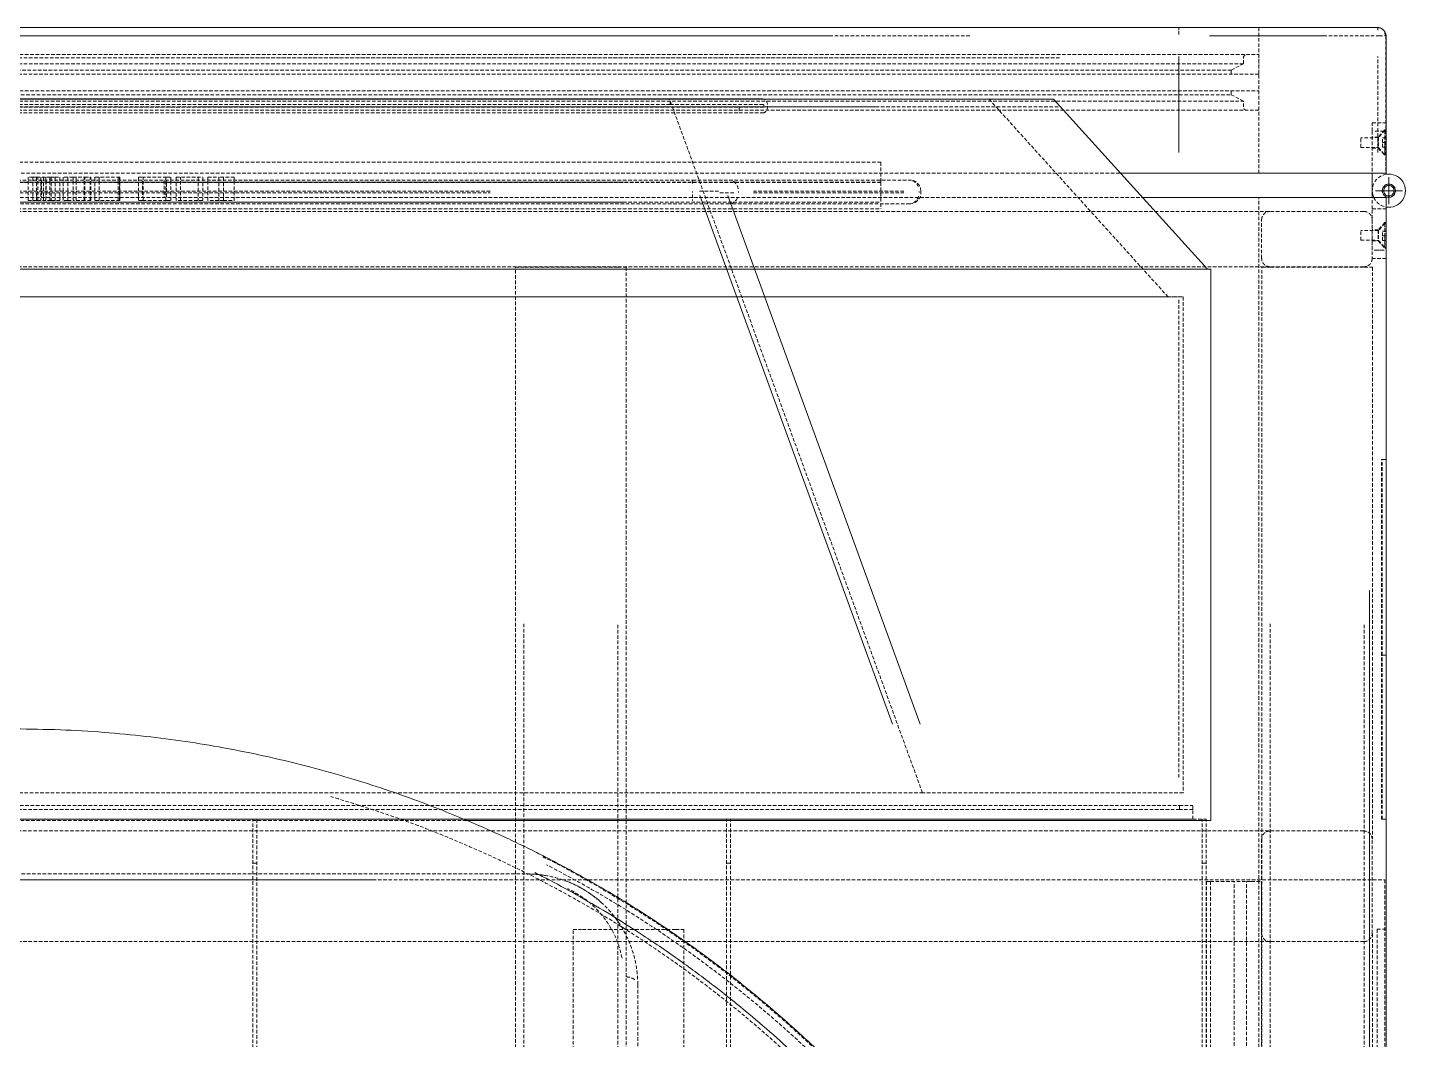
# Model space of a CAD drawing. Header units: millimetres. Extents: x 1242 to 5715, y 197 to 5386.
# Drawn here: x 3369.9 to 3868.5, y 927.4 to 1293.3 of the extents above; entities that cross this region are included whole.
import ezdxf

# ---------------------------------------------------------------- set-up
doc = ezdxf.new("R2010")
doc.units = ezdxf.units.MM
doc.linetypes.add('HIDDEN', pattern=[1.905, 1.27, -0.635])

# ---------------------------------------------------------------- blocks, each defined once
blk = doc.blocks.new('SW_CENTERMARKSYMBOL_20')
at = {"color": 0, "linetype": 'Continuous', "lineweight": 0}
for p, q in [((-2.5, 0), (-4.89, 0)), ((0, 0), (-2.5, 0)), ((0, 2.5), (0, 4.89)), ((0, 0), (0, 2.5)), ((0, 0), (0, -2.5)), ((0, 0), (2.5, 0)), ((2.5, 0), (4.89, 0)), ((0, -2.5), (0, -4.89))]:
    blk.add_line(p, q, dxfattribs=at)

msp = doc.modelspace()

# ---------------------------------------------------------------- linework, layer by layer
at = {"color": 7, "linetype": 'Continuous', "lineweight": 15}
for p, q in [((2946.47, 1293.27), (3786.47, 1293.27)), ((3861, 1290.27), (3861.37, 1290.27)), ((3861.48, 1290.27), (3861.48, 1240.6)), ((3602.43, 1267.45), (3130.53, 1267.45)), ((3132.46, 1267.34), (3600.51, 1267.34)), ((3600.51, 1267.34), (3610.55, 1267.34)), ((3602.43, 1267.34), (3602.43, 1267.45)), ((3636.03, 1267.45), (3602.43, 1267.45)), ((3610.55, 1267.34), (3741.2, 1267.34)), ((3741.2, 1267.34), (3796.9, 1205.88)), ((3861.48, 1258.86), (3861.51, 1258.86)), ((3861.51, 1258.86), (3861.51, 1255.86)), ((3861.51, 1240.21), (3861.51, 1255.86)), ((3765.44, 1240.6), (3786.47, 1240.6)), ((3861.46, 1240.6), (3786.47, 1240.6)), ((3856.51, 1240.6), (3856.51, 1234.29)), ((3861.48, 1240.6), (3861.46, 1240.6)), ((3773.42, 1231.8), (3855.48, 1231.8)), ((3855.48, 1231.8), (3861.48, 1231.8)), ((3856.51, 1231.8), (3856.51, 1234.29)), ((3861.48, 1231.8), (3861.48, 284.43)), ((3861.48, 1227.72), (3861.51, 1227.72)), ((3861.51, 1227.72), (3861.51, 1228.37)), ((3861.51, 1212.73), (3861.51, 1227.72)), ((3861.51, 1212.73), (3861.51, 1209.73)), ((3861.51, 1209.73), (3861.48, 1209.73)), ((3798.04, 1205.88), (3796.9, 1205.88)), ((3798.04, 1006.59), (3798.04, 1205.88)), ((3528.88, 1006.59), (3695.63, 1006.59)), ((3705.67, 1006.59), (3695.63, 1006.59)), ((3705.67, 1006.59), (3798.04, 1006.59))]:
    msp.add_line(p, q, dxfattribs=at)
at = {"color": 8, "linetype": 'Continuous', "lineweight": 15}
for p, q in [((3786.47, 1293.23), (3786.47, 1292.39)), ((3660.47, 1290.27), (3072.47, 1290.27)), ((3861.15, 1290.27), (3861.43, 1290.27)), ((3786.47, 1248.05), (3786.47, 1282.82)), ((3861.5, 1255.86), (3861.49, 1255.86)), ((3862.51, 1236.63), (3862.51, 1236.23)), ((3682.92, 1041.43), (3613.22, 1232.5)), ((3623.26, 1232.5), (3692.96, 1041.43)), ((3862.51, 1232.35), (3862.51, 1231.96)), ((3861.49, 1212.73), (3861.5, 1212.73)), ((3855.48, 426.54), (3855.48, 1089.69))]:
    msp.add_line(p, q, dxfattribs=at)
at = {"color": 7, "linetype": 'HIDDEN', "lineweight": 0}
for p, q in [((3786.48, 1290.72), (3786.48, 1292.39)), ((3815.48, 1293.27), (3815.48, 1240.6)), ((3858.47, 1293.27), (3858.39, 1293.27)), ((3858.48, 1293.23), (3858.48, 1292.39)), ((3710.88, 1290.27), (3022.08, 1290.27)), ((3072.48, 1290.27), (3660.48, 1290.27)), ((3858.88, 1290.27), (3860.15, 1290.27)), ((3861.37, 1290.27), (3861.47, 1290.27)), ((3861.47, 1290.27), (3861.47, 1240.6)), ((2917.5, 1283.51), (3815.46, 1283.51)), ((3056.1, 1282.31), (3676.86, 1282.31)), ((3743.37, 1282.31), (3432.99, 1282.31)), ((3786.48, 1282.82), (3786.48, 1248.05)), ((3809.88, 1280.22), (3809.88, 1282.31)), ((3815.46, 1283.51), (3815.46, 1276.44)), ((3858.48, 1248.05), (3858.48, 1282.82)), ((3815.46, 1276.44), (2917.5, 1276.44)), ((3809.88, 1280.22), (2923.08, 1280.22)), ((3805.49, 1277.89), (2927.47, 1277.89)), ((3805.49, 1277.89), (3809.88, 1280.22)), ((3805.49, 1276.44), (3805.49, 1277.89)), ((2917.5, 1270.44), (3815.46, 1270.44)), ((2923.08, 1266.65), (3809.88, 1266.65)), ((2927.47, 1268.99), (3805.49, 1268.99)), ((3693.73, 1016.59), (3602.25, 1267.34)), ((3602.43, 1265.45), (3602.43, 1267.34)), ((3782.63, 1195.88), (3717.87, 1267.34)), ((3805.49, 1270.44), (3805.49, 1268.99)), ((3809.88, 1266.65), (3805.49, 1268.99)), ((3809.88, 1264.56), (3809.88, 1266.65)), ((3815.46, 1270.44), (3815.46, 1263.36)), ((3815.46, 1263.36), (2917.5, 1263.36)), ((3676.86, 1264.56), (3056.1, 1264.56)), ((3105.57, 1264.45), (3627.39, 1264.45)), ((3105.57, 1262.45), (3627.39, 1262.45)), ((3602.43, 1265.45), (3130.53, 1265.45)), ((3432.99, 1264.56), (3743.37, 1264.56)), ((3636.03, 1265.45), (3602.43, 1265.45)), ((3627.39, 1264.45), (3627.39, 1262.45)), ((3627.39, 1264.45), (3636.03, 1264.45)), ((3627.39, 1262.45), (3636.03, 1262.45)), ((3856.51, 1258.86), (3861.48, 1258.86)), ((3856.51, 1255.86), (3856.51, 1258.86)), ((3858.74, 1253.48), (3852.36, 1253.42)), ((3852.36, 1249.96), (3852.36, 1253.42)), ((3856.51, 1255.86), (3856.51, 1240.6)), ((3858.65, 1253.68), (3856.51, 1253.66)), ((3860.74, 1255.86), (3857.25, 1255.86)), ((3860.76, 1255.86), (3857.26, 1255.86)), ((3861.02, 1256.3), (3858.65, 1253.68)), ((3858.65, 1253.68), (3858.65, 1249.7)), ((3861.11, 1256.1), (3858.74, 1253.48)), ((3858.74, 1253.48), (3858.74, 1251.69)), ((3858.74, 1251.69), (3858.74, 1249.9)), ((3860.25, 1251.69), (3860.25, 1253.42)), ((3861.49, 1253.42), (3860.25, 1253.42)), ((3860.25, 1251.69), (3861.49, 1251.69)), ((3860.25, 1249.97), (3860.25, 1251.69)), ((3861.02, 1247.08), (3861.02, 1256.3)), ((3861.51, 1256.3), (3861.02, 1256.3)), ((3861.11, 1256.1), (3861.11, 1251.69)), ((3861.49, 1256.1), (3861.11, 1256.1)), ((3861.11, 1251.69), (3861.11, 1247.28)), ((3861.49, 1256.1), (3861.49, 1247.28)), ((3852.36, 1249.96), (3858.74, 1249.9)), ((3856.51, 1249.72), (3858.65, 1249.7)), ((3858.65, 1249.7), (3861.02, 1247.08)), ((3858.74, 1249.9), (3861.11, 1247.28)), ((3860.25, 1249.97), (3861.49, 1249.97)), ((3861.02, 1247.08), (3861.51, 1247.08)), ((3861.11, 1247.28), (3861.49, 1247.28)), ((3678.68, 1244.55), (3057.66, 1244.55)), ((3678.68, 1244.55), (3678.68, 1237.32)), ((2967.52, 1240.6), (3765.44, 1240.6)), ((3678.68, 1237.42), (3057.66, 1237.42)), ((3678.68, 1237.31), (3057.66, 1237.31)), ((3122.43, 1238.12), (3610.53, 1238.12)), ((3150.82, 1237.32), (3585.53, 1237.32)), ((3370.1, 1230.77), (3370.1, 1239.15)), ((3371.83, 1239.15), (3370.1, 1239.15)), ((3371.83, 1239.15), (3371.83, 1230.77)), ((3371.83, 1239.15), (3373.13, 1239.15)), ((3373.13, 1239.15), (3373.13, 1230.77)), ((3373.13, 1239.15), (3378.44, 1239.15)), ((3373.58, 1230.77), (3373.58, 1239.15)), ((3374.77, 1239.15), (3374.77, 1230.77)), ((3374.98, 1237.9), (3374.98, 1232.03)), ((3375.67, 1239.15), (3375.67, 1230.77)), ((3376.53, 1230.77), (3376.53, 1239.15)), ((3376.59, 1237.9), (3376.59, 1232.03)), ((3377.95, 1230.77), (3377.95, 1239.15)), ((3378.44, 1239.15), (3378.44, 1230.77)), ((3378.44, 1239.15), (3379.86, 1239.15)), ((3379.86, 1239.15), (3379.86, 1230.77)), ((3379.86, 1239.15), (3381.6, 1239.15)), ((3381.6, 1239.15), (3381.6, 1230.77)), ((3384.46, 1239.15), (3382.8, 1239.15)), ((3382.8, 1239.15), (3382.8, 1230.77)), ((3384.46, 1239.15), (3384.46, 1230.77)), ((3386.37, 1239.15), (3384.46, 1239.15)), ((3386.37, 1230.77), (3386.37, 1239.15)), ((3386.37, 1239.15), (3390.7, 1239.15)), ((3387.55, 1230.77), (3387.55, 1239.15)), ((3390.36, 1230.77), (3390.36, 1239.15)), ((3390.7, 1230.77), (3390.7, 1239.15)), ((3390.7, 1239.15), (3392.83, 1239.15)), ((3392.61, 1230.77), (3392.61, 1239.15)), ((3392.83, 1230.77), (3392.83, 1239.15)), ((3403.32, 1239.15), (3394.21, 1239.15)), ((3394.21, 1239.15), (3394.21, 1230.77)), ((3395.87, 1230.77), (3395.87, 1239.15)), ((3402.68, 1230.77), (3402.68, 1239.15)), ((3403.14, 1230.77), (3403.14, 1239.15)), ((3403.32, 1239.15), (3403.32, 1230.77)), ((3410.04, 1239.15), (3410.04, 1230.77)), ((3411.53, 1237.9), (3411.53, 1232.03)), ((3411.79, 1230.77), (3411.79, 1239.15)), ((3419.37, 1237.9), (3419.37, 1232.03)), ((3419.98, 1230.77), (3419.98, 1239.15)), ((3420.22, 1232.03), (3420.22, 1237.9)), ((3421.72, 1230.77), (3421.72, 1239.15)), ((3423.66, 1239.15), (3423.66, 1230.77)), ((3425.31, 1230.77), (3425.31, 1239.15)), ((3431.66, 1239.15), (3431.66, 1230.77)), ((3433.32, 1239.15), (3433.32, 1230.77)), ((3435.16, 1230.77), (3435.16, 1239.15)), ((3435.16, 1239.15), (3439.12, 1239.15)), ((3439.12, 1239.15), (3439.12, 1230.77)), ((3440.77, 1239.15), (3439.12, 1239.15)), ((3440.77, 1239.15), (3440.77, 1230.77)), ((3444.73, 1239.15), (3440.77, 1239.15)), ((3444.73, 1230.77), (3444.73, 1239.15)), ((3610.53, 1238.06), (3610.53, 1236.95)), ((3623.81, 1238.12), (3689.17, 1238.12)), ((3678.68, 1237.32), (3678.68, 1227.75)), ((3862.51, 1236.63), (3862.51, 1236.23)), ((2959.55, 1231.8), (3773.42, 1231.8)), ((3537.31, 1234.12), (3195.65, 1234.12)), ((3195.65, 1233.55), (3537.31, 1233.55)), ((3610.53, 1233.64), (3610.53, 1234.03)), ((3610.53, 1232.96), (3610.53, 1230.73)), ((3627.13, 1234.03), (3627.13, 1233.64)), ((3687.02, 1234.12), (3632.6, 1234.12)), ((3632.6, 1233.55), (3687.02, 1233.55)), ((3692.49, 1233.64), (3692.49, 1234.03)), ((3693.16, 1234.12), (3693.16, 1234.12)), ((3693.16, 1233.55), (3693.16, 1233.55)), ((3693.17, 1234.12), (3693.17, 1233.55)), ((3815.48, 284.43), (3815.48, 1231.8)), ((3856.51, 1227.72), (3856.51, 1231.8)), ((3862.51, 1232.35), (3862.51, 1231.96)), ((3862.51, 1231.96), (3862.51, 1232.35)), ((3862.51, 1231.96), (3862.51, 1232.35)), ((3853.36, 1226.79), (2879.61, 1226.79)), ((3057.66, 1230.19), (3678.68, 1230.19)), ((3057.66, 1227.75), (3678.68, 1227.75)), ((3610.53, 1229.55), (3122.43, 1229.55)), ((3585.53, 1230.19), (3150.82, 1230.19)), ((3370.1, 1230.77), (3371.83, 1230.77)), ((3373.13, 1230.77), (3371.83, 1230.77)), ((3378.44, 1230.77), (3373.13, 1230.77)), ((3379.86, 1230.77), (3378.44, 1230.77)), ((3381.6, 1230.77), (3379.86, 1230.77)), ((3384.46, 1230.77), (3382.8, 1230.77)), ((3384.46, 1230.77), (3386.37, 1230.77)), ((3390.7, 1230.77), (3386.37, 1230.77)), ((3392.83, 1230.77), (3390.7, 1230.77)), ((3403.32, 1230.77), (3394.21, 1230.77)), ((3439.12, 1230.77), (3435.16, 1230.77)), ((3440.77, 1230.77), (3439.12, 1230.77)), ((3440.77, 1230.77), (3444.73, 1230.77)), ((3689.17, 1229.55), (3623.81, 1229.55)), ((3853.37, 1226.79), (3853.47, 1226.79)), ((3856.51, 1227.72), (3861.48, 1227.72)), ((3856.51, 1212.73), (3856.51, 1227.72)), ((3816.48, 1209.79), (3816.48, 1223.79)), ((3856.48, 1223.79), (3856.48, 1209.79)), ((3861.02, 1222.74), (3858.65, 1220.11)), ((3861.11, 1222.54), (3858.74, 1219.91)), ((3861.02, 1222.74), (3861.02, 1213.51)), ((3861.51, 1222.74), (3861.02, 1222.74)), ((3861.11, 1222.54), (3861.11, 1218.12)), ((3861.49, 1222.54), (3861.11, 1222.54)), ((3861.49, 1222.54), (3861.49, 1213.71)), ((3858.74, 1219.91), (3852.36, 1219.85)), ((3852.36, 1216.39), (3852.36, 1219.85)), ((3858.65, 1220.11), (3856.51, 1220.09)), ((3858.65, 1220.11), (3858.65, 1216.13)), ((3858.74, 1219.91), (3858.74, 1218.12)), ((3858.74, 1218.12), (3858.74, 1216.33)), ((3860.25, 1217.94), (3860.25, 1219.67)), ((3860.25, 1219.67), (3861.49, 1219.67)), ((3860.25, 1217.94), (3861.49, 1217.94)), ((3860.25, 1216.22), (3860.25, 1217.94)), ((3861.11, 1218.12), (3861.11, 1213.71)), ((3852.36, 1216.39), (3858.74, 1216.33)), ((3856.51, 1216.15), (3858.65, 1216.13)), ((3857.25, 1212.73), (3860.74, 1212.73)), ((3860.76, 1212.73), (3857.26, 1212.73)), ((3858.65, 1216.13), (3861.02, 1213.51)), ((3858.74, 1216.33), (3861.11, 1213.71)), ((3861.49, 1216.22), (3860.25, 1216.22)), ((3861.02, 1213.51), (3861.51, 1213.51)), ((3861.11, 1213.71), (3861.49, 1213.71)), ((3853.48, 1206.79), (2879.48, 1206.79)), ((3546.48, 1206.62), (3549.48, 1206.62)), ((3546.48, 347.09), (3546.48, 1206.62)), ((3583.48, 1206.62), (3549.48, 1206.62)), ((3583.48, 1206.62), (3586.48, 1206.62)), ((3586.48, 1206.62), (3586.48, 347.09)), ((3816.58, 1206.62), (3819.58, 1206.62)), ((3816.58, 347.09), (3816.58, 1206.62)), ((3819.58, 1206.62), (3853.58, 1206.62)), ((3853.58, 1206.62), (3856.58, 1206.62)), ((3856.51, 1209.73), (3856.51, 1209.73)), ((3861.48, 1209.73), (3856.51, 1209.73)), ((3856.58, 1206.62), (3856.58, 999.9)), ((2935.9, 1205.88), (3798.04, 1205.88)), ((3796.9, 1205.88), (2936.06, 1205.88)), ((2945.9, 1195.88), (3788.04, 1195.88)), ((2950.33, 1195.88), (3782.63, 1195.88)), ((3782.63, 1195.88), (3788.04, 1195.88)), ((3786.48, 1194.8), (3786.48, 1022.13)), ((3788.04, 1195.88), (3788.04, 1016.59)), ((3859.81, 1066.32), (3859.81, 1137.04)), ((3861.48, 1137.04), (3859.81, 1137.04)), ((3859.85, 1137.04), (3860.09, 1137.04)), ((3859.85, 1066.32), (3859.85, 1137.04)), ((3860.09, 1066.32), (3860.09, 1137.04)), ((3549.48, 1077.69), (3549.48, 476.02)), ((3583.48, 476.02), (3583.48, 1077.69)), ((3819.58, 1077.69), (3819.58, 476.02)), ((3853.58, 476.02), (3853.58, 1077.69)), ((3861.48, 1066.32), (3859.81, 1066.32)), ((3859.81, 1007.03), (3859.81, 1066.32)), ((3859.81, 1066.32), (3861.48, 1066.32)), ((3859.85, 1066.32), (3860.09, 1066.32)), ((3859.85, 1007.03), (3859.85, 1066.32)), ((3860.09, 1007.03), (3860.09, 1066.32)), ((3039.24, 1016.59), (3693.73, 1016.59)), ((3788.04, 1016.59), (3693.73, 1016.59)), ((2946.2, 1012.02), (3786.77, 1012.02)), ((3786.77, 1010.52), (2946.2, 1010.52)), ((3786.77, 1011.79), (3786.77, 1010.74)), ((3791.61, 1010.52), (3791.61, 1012.02)), ((3791.61, 1007.02), (3791.61, 1010.52)), ((3853.36, 1002.76), (2879.61, 1002.76)), ((3791.61, 1007.02), (2941.35, 1007.02)), ((2941.35, 1007.02), (3791.61, 1007.02)), ((3201.71, 1006.59), (3528.88, 1006.59)), ((3451.46, 307.02), (3451.46, 1007.02)), ((3452.89, 1007.02), (3452.89, 307.02)), ((3622.85, 307.02), (3622.85, 1007.02)), ((3624.28, 307.02), (3624.28, 1007.02)), ((3794.95, 307.02), (3794.95, 1007.02)), ((3796.39, 307.02), (3796.39, 1007.02)), ((3853.47, 1002.76), (3853.37, 1002.76)), ((3861.48, 1007.03), (3859.81, 1007.03)), ((3859.85, 1007.03), (3860.09, 1007.03)), ((3816.48, 999.76), (3816.48, 965.76)), ((3856.48, 965.76), (3856.48, 999.76)), ((3182.97, 987.22), (3550.71, 987.22)), ((3451.68, 991.11), (3452.68, 991.11)), ((3623.06, 991.11), (3624.07, 991.11)), ((3795.17, 991.11), (3796.17, 991.11)), ((2871.87, 985.13), (3861.09, 985.13)), ((3495.55, 985.1), (3238.13, 985.1)), ((3550.71, 987.2), (3550.71, 986.9)), ((3796.51, 984.54), (3797.94, 984.54)), ((3796.51, 984.54), (3796.51, 334.54)), ((3797.94, 984.54), (3797.94, 334.54)), ((3797.94, 984.54), (3812.74, 984.54)), ((3806.5, 334.54), (3806.5, 984.54)), ((3811.05, 334.54), (3811.05, 984.54)), ((3811.05, 334.54), (3811.05, 984.54)), ((3816.48, 344.2), (3816.48, 984.54)), ((3861.09, 985.13), (3861.09, 316.11)), ((3853.48, 962.76), (2879.48, 962.76)), ((3567.4, 346.41), (3567.4, 967.19)), ((3567.4, 967.19), (3570.4, 967.19)), ((3604.4, 967.19), (3570.4, 967.19)), ((3604.4, 967.19), (3607.4, 967.19)), ((3607.4, 967.19), (3607.4, 346.41)), ((3856.58, 965.61), (3856.58, 347.09)), ((3858.27, 967.26), (3858.27, 501.48)), ((3858.27, 967.26), (3861.48, 967.26)), ((3590.71, 947.22), (3590.71, 757.66))]:
    msp.add_line(p, q, dxfattribs=at)
at = {"color": 7, "linetype": 'HIDDEN', "lineweight": 0, "flags": 128}
for points in [[(3425.31, 1239.15), (3425.31, 1239.15)], [(3431.66, 1239.15), (3431.66, 1239.15)], [(3425.31, 1230.77), (3425.31, 1230.77)], [(3431.66, 1230.77), (3431.66, 1230.77)]]:
    msp.add_lwpolyline(points, dxfattribs=at)
at = {"color": 7, "linetype": 'Continuous', "lineweight": 15, "flags": 128}
msp.add_lwpolyline([(3856.51, 1234.29), (3856.69, 1232.84), (3857.05, 1231.8)], dxfattribs=at)
at = {"color": 7, "linetype": 'Continuous', "lineweight": 15}
msp.add_circle((3862.51, 1234.29), 2.39, dxfattribs=at)
at = {"color": 7, "linetype": 'HIDDEN', "lineweight": 0}
for centre, radius, start, end in [((3623.24, 1234.44), 3.84, 7.9823, 61.4263), ((3689.17, 1234.12), 4, 0, 90), ((3688.85, 1234.64), 3.54, 16.6528, 73.0438), ((3862.51, 1234.29), 6, 99.5941, 180), ((3623.49, 1233.04), 3.54, 286.9562, 343.3472), ((3689.17, 1233.55), 4, 270, 0), ((3688.6, 1233.23), 3.84, 298.5737, 352.0177), ((3862.51, 1234.29), 6, 204.5706, 260.4059), ((3550.71, 947.22), 40, 80.2095, 90), ((3550.71, 947.22), 40, 58.4015, 68.2015), ((3550.71, 947.22), 40, 47.4369, 57.0079), ((3550.71, 947.22), 40, 360, 4.1992)]:
    msp.add_arc(centre, radius, start, end, dxfattribs=at)
at = {"color": 7, "linetype": 'Continuous', "lineweight": 15}
msp.add_arc((3862.51, 1234.29), 6, 260.4059, 99.5941, dxfattribs=at)
msp.add_ellipse((3636.03, 1264.95), major_axis=(0, 2.5), ratio=0.672026, start_param=5.986773, end_param=6.283185, dxfattribs=at)
at = {"color": 7, "linetype": 'HIDDEN', "lineweight": 0}
for major_axis, start_param, end_param in [((0, 2.5), 3.141593, 5.986773), ((0, 0.5), 3.141592, 6.283186)]:
    msp.add_ellipse((3636.03, 1264.95), major_axis=major_axis, ratio=0.672026, start_param=start_param, end_param=end_param, dxfattribs=at)
at = {"color": 7, "linetype": 'Continuous', "lineweight": 15}
for points, knots in [([(3858.39, 1293.27), (3858.28, 1293.27), (3858.05, 1293.27), (3856.2, 1293.27), (3853.19, 1293.27), (3849, 1293.27), (3843.76, 1293.27), (3837.53, 1293.27), (3830.43, 1293.27), (3822.57, 1293.27), (3814.11, 1293.27), (3805.16, 1293.27), (3795.9, 1293.27), (3789.61, 1293.27), (3786.47, 1293.27)], [0, 0, 0, 0, 0.073349, 0.157609, 0.241835, 0.326073, 0.410337, 0.494558, 0.578783, 0.663047, 0.747282, 0.831511, 0.915771, 1, 1, 1, 1]), ([(3859.62, 1293.02), (3859.59, 1293.04), (3859.42, 1293.16), (3859, 1293.24), (3858.63, 1293.26), (3858.44, 1293.27)], [0, 0, 0, 0, 0.0700081, 0.5386662, 1, 1, 1, 1]), ([(3861.11, 1290.27), (3861.13, 1290.86), (3861.17, 1292.04), (3860.1, 1292.72), (3859.57, 1293.06)], [0, 0, 0, 0, 0.49985, 1, 1, 1, 1]), ([(3862.51, 1236.68), (3862.35, 1236.68), (3862.2, 1236.66), (3861.89, 1236.6), (3861.74, 1236.56), (3861.45, 1236.44), (3861.31, 1236.36), (3861.05, 1236.19), (3860.93, 1236.09), (3860.6, 1235.76), (3860.42, 1235.49), (3860.24, 1235.06), (3860.2, 1234.91), (3860.14, 1234.6), (3860.12, 1234.45), (3860.12, 1234.13), (3860.14, 1233.98), (3860.2, 1233.67), (3860.24, 1233.52), (3860.36, 1233.23), (3860.43, 1233.09), (3860.61, 1232.83), (3860.71, 1232.71), (3861.04, 1232.38), (3861.31, 1232.2), (3861.74, 1232.03), (3861.89, 1231.98), (3862.19, 1231.92), (3862.35, 1231.9), (3862.51, 1231.9)], [0, 0, 0, 0, 0.0625, 0.0625, 0.125, 0.125, 0.1875, 0.1875, 0.25, 0.25, 0.375, 0.375, 0.4375, 0.4375, 0.5, 0.5, 0.5625, 0.5625, 0.625, 0.625, 0.6875, 0.6875, 0.75, 0.75, 0.875, 0.875, 0.9375, 0.9375, 1, 1, 1, 1]), ([(3862.51, 1231.9), (3862.67, 1231.9), (3862.82, 1231.92), (3863.13, 1231.98), (3863.28, 1232.02), (3863.57, 1232.14), (3863.7, 1232.22), (3863.96, 1232.39), (3864.09, 1232.49), (3864.42, 1232.82), (3864.6, 1233.09), (3864.77, 1233.52), (3864.82, 1233.67), (3864.88, 1233.98), (3864.9, 1234.13), (3864.9, 1234.45), (3864.88, 1234.6), (3864.82, 1234.91), (3864.77, 1235.06), (3864.66, 1235.35), (3864.58, 1235.49), (3864.41, 1235.75), (3864.31, 1235.87), (3863.98, 1236.2), (3863.71, 1236.38), (3863.28, 1236.56), (3863.13, 1236.6), (3862.82, 1236.66), (3862.67, 1236.68), (3862.51, 1236.68)], [0, 0, 0, 0, 0.0625, 0.0625, 0.125, 0.125, 0.1875, 0.1875, 0.25, 0.25, 0.375, 0.375, 0.4375, 0.4375, 0.5, 0.5, 0.5625, 0.5625, 0.625, 0.625, 0.6875, 0.6875, 0.75, 0.75, 0.875, 0.875, 0.9375, 0.9375, 1, 1, 1, 1]), ([(3365.3, 197.26), (3371.36, 197.34), (3383.15, 197.48), (3400.32, 198.62), (3416.46, 200.28), (3431.57, 202.42), (3445.57, 204.9), (3458.46, 207.63), (3470.27, 210.49), (3481.09, 213.44), (3490.99, 216.41), (3499.97, 219.33), (3508.14, 222.19), (3515.78, 225.03), (3523.2, 227.95), (3533.01, 232.02), (3545.17, 237.49), (3561.05, 245.36), (3578.18, 254.81), (3596.32, 266.05), (3613.93, 278.24), (3630.89, 291.31), (3647.17, 305.23), (3662.72, 319.95), (3677.5, 335.45), (3691.48, 351.68), (3704.62, 368.6), (3716.87, 386.16), (3728.22, 404.32), (3738.63, 423.04), (3748.08, 442.26), (3756.54, 461.94), (3763.99, 482.02), (3770.4, 502.45), (3775.78, 523.18), (3780.09, 544.16), (3783.33, 565.33), (3785.49, 586.64), (3786.56, 608.03), (3786.55, 629.45), (3785.44, 650.84), (3783.26, 672.14), (3779.99, 693.31), (3775.65, 714.28), (3770.25, 735.01), (3763.81, 755.43), (3756.33, 775.51), (3747.85, 795.17), (3738.38, 814.38), (3727.94, 833.08), (3716.57, 851.23), (3704.29, 868.78), (3691.68, 884.97), (3678.9, 899.87), (3666.07, 913.54), (3652.66, 926.62), (3638.67, 939.09), (3624.16, 950.91), (3609.32, 961.95), (3594.37, 972.08), (3582.15, 979.64), (3572.78, 985.05), (3566.26, 988.66), (3559.8, 992.1), (3553.32, 995.4), (3546.53, 998.71), (3539.08, 1002.18), (3530.68, 1005.88), (3521.26, 1009.78), (3510.71, 1013.83), (3499.01, 1017.95), (3486.11, 1022.05), (3472.06, 1026.01), (3456.85, 1029.71), (3441.74, 1032.77), (3426.9, 1035.22), (3412.5, 1037.1), (3397.38, 1038.53), (3381.57, 1039.48), (3370.8, 1039.61), (3365.3, 1039.67)], [0, 0, 0, 0, 0.01373, 0.026728, 0.038992, 0.050523, 0.061321, 0.071212, 0.080397, 0.088874, 0.096643, 0.103828, 0.110278, 0.116271, 0.122293, 0.128352, 0.140363, 0.15252, 0.168526, 0.184701, 0.20088, 0.21706, 0.23324, 0.24942, 0.2656, 0.281779, 0.297959, 0.314139, 0.330319, 0.346499, 0.362679, 0.378858, 0.395038, 0.411218, 0.427398, 0.443578, 0.459757, 0.475937, 0.492117, 0.508297, 0.524476, 0.540656, 0.556836, 0.573016, 0.589196, 0.605376, 0.621555, 0.637735, 0.653915, 0.670095, 0.686275, 0.702454, 0.718634, 0.732792, 0.74695, 0.761107, 0.775265, 0.789423, 0.803524, 0.817191, 0.830354, 0.836089, 0.841722, 0.847254, 0.852685, 0.858216, 0.864379, 0.871315, 0.879022, 0.887501, 0.896928, 0.907155, 0.918183, 0.930011, 0.942639, 0.953123, 0.964101, 0.975573, 0.98754, 1, 1, 1, 1])]:
    msp.add_open_spline(points, degree=3, knots=knots, dxfattribs=at)
at = {"color": 7, "linetype": 'HIDDEN', "lineweight": 0}
for points, knots in [([(3858.48, 1293.27), (3858.54, 1293.27), (3858.66, 1293.27), (3858.83, 1293.25), (3858.99, 1293.23), (3859.14, 1293.2), (3859.27, 1293.17), (3859.4, 1293.13), (3859.52, 1293.09), (3859.79, 1292.98), (3860.17, 1292.78), (3860.64, 1292.39), (3861.01, 1291.92), (3861.24, 1291.47), (3861.37, 1291.11), (3861.43, 1290.83), (3861.47, 1290.55), (3861.48, 1290.37), (3861.48, 1290.27)], [0, 0, 0, 0, 0.038105, 0.074254, 0.108425, 0.140605, 0.170787, 0.198971, 0.225162, 0.249371, 0.382406, 0.500053, 0.634806, 0.759874, 0.821466, 0.881438, 0.940638, 1, 1, 1, 1]), ([(3861.43, 1290.27), (3861.41, 1290.48), (3861.37, 1290.88), (3861.18, 1291.47), (3860.89, 1291.99), (3860.42, 1292.59), (3859.93, 1292.85), (3859.62, 1293.02)], [0, 0, 0, 0, 0.175577, 0.34884, 0.520403, 0.690549, 1, 1, 1, 1]), ([(3859.15, 1290.27), (3859.08, 1290.27), (3858.39, 1290.27), (3855.89, 1290.27), (3851.64, 1290.27), (3846.14, 1290.27), (3839.7, 1290.27), (3834.66, 1290.27), (3832.14, 1290.27)], [0, 0, 0, 0, 0.022758, 0.218206, 0.413655, 0.609103, 0.804552, 1, 1, 1, 1]), ([(3809.88, 1282.31), (3809.88, 1282.34), (3809.89, 1282.4), (3809.9, 1282.49), (3809.91, 1282.58), (3809.94, 1282.67), (3809.97, 1282.76), (3810.03, 1282.89), (3810.14, 1283.06), (3810.3, 1283.23), (3810.48, 1283.36), (3810.68, 1283.45), (3810.86, 1283.49), (3810.99, 1283.51), (3811.06, 1283.51), (3811.08, 1283.51)], [0, 0, 0, 0, 0.039176, 0.079231, 0.120278, 0.162409, 0.2057, 0.250212, 0.365971, 0.500012, 0.609324, 0.749962, 0.877298, 0.950255, 1, 1, 1, 1]), ([(3811.08, 1263.36), (3811.05, 1263.36), (3810.99, 1263.36), (3810.89, 1263.38), (3810.79, 1263.4), (3810.65, 1263.44), (3810.48, 1263.52), (3810.3, 1263.65), (3810.14, 1263.81), (3810.02, 1263.99), (3809.95, 1264.15), (3809.91, 1264.29), (3809.89, 1264.43), (3809.89, 1264.52), (3809.88, 1264.56)], [0, 0, 0, 0, 0.055363, 0.121838, 0.174858, 0.250118, 0.387977, 0.500093, 0.634121, 0.749909, 0.81618, 0.879776, 0.940939, 1, 1, 1, 1]), ([(3420.22, 1239.15), (3419.12, 1239.15), (3417.67, 1239.15), (3415.88, 1239.15), (3414.08, 1239.15), (3412.63, 1239.15), (3411.53, 1239.15)], [-8, -8, -8, -8, -7, -7, -7, -6, -6, -6, -6]), ([(3423.66, 1239.15), (3423.66, 1239.15), (3423.66, 1239.15), (3423.66, 1239.15), (3423.66, 1239.15), (3424.06, 1239.15), (3424.87, 1239.15), (3425.68, 1239.15), (3426.89, 1239.15), (3428.51, 1239.15), (3429.66, 1239.15), (3430.61, 1239.15), (3431.35, 1239.15), (3432.1, 1239.15), (3432.61, 1239.15), (3432.9, 1239.15), (3433.18, 1239.15), (3433.32, 1239.15), (3433.32, 1239.15), (3433.32, 1239.15), (3433.32, 1239.15), (3433.32, 1239.15)], [-8, -8, -8, -8, -7, -7, -7, -6, -6, -6, -5, -5, -5, -4, -4, -4, -3, -3, -3, -2, -2, -2, -1, -1, -1, -1]), ([(3610.53, 1238.12), (3610.66, 1238.12), (3610.92, 1238.12), (3611.31, 1238.12), (3611.7, 1238.12), (3612.09, 1238.12), (3612.68, 1238.12), (3613.45, 1238.12), (3614.41, 1238.12), (3615.35, 1238.12), (3616.58, 1238.12), (3618.07, 1238.12), (3619.46, 1238.12), (3620.51, 1238.12), (3621.26, 1238.12), (3621.97, 1238.12), (3622.56, 1238.12), (3623.05, 1238.12), (3623.44, 1238.12), (3623.69, 1238.12), (3623.81, 1238.12)], [0, 0, 0, 0, 0.024936, 0.049906, 0.074928, 0.100019, 0.125195, 0.18748, 0.250147, 0.312482, 0.375086, 0.500003, 0.62492, 0.687489, 0.749859, 0.812491, 0.874812, 0.916706, 0.958409, 1, 1, 1, 1]), ([(3613, 1234.12), (3613.8, 1234.12), (3616.23, 1234.12), (3618.45, 1234.12), (3619.93, 1234.12)], [0, 0, 0, 0, 0.3289036, 1, 1, 1, 1]), ([(3625.5, 1233.55), (3625, 1233.55), (3623.47, 1233.55), (3621.36, 1233.55), (3619.93, 1233.55)], [0, 0, 0, 0, 0.328904, 1, 1, 1, 1]), ([(3411.53, 1230.77), (3412.63, 1230.77), (3414.08, 1230.77), (3415.88, 1230.77), (3417.67, 1230.77), (3419.12, 1230.77), (3420.22, 1230.77)], [-8, -8, -8, -8, -7, -7, -7, -6, -6, -6, -6]), ([(3433.32, 1230.77), (3433.32, 1230.77), (3433.32, 1230.77), (3433.32, 1230.77), (3433.32, 1230.77), (3433.18, 1230.77), (3432.9, 1230.77), (3432.61, 1230.77), (3432.1, 1230.77), (3431.35, 1230.77), (3430.61, 1230.77), (3429.66, 1230.77), (3428.51, 1230.77), (3426.89, 1230.77), (3425.68, 1230.77), (3424.87, 1230.77), (3424.06, 1230.77), (3423.66, 1230.77), (3423.66, 1230.77), (3423.66, 1230.77), (3423.66, 1230.77), (3423.66, 1230.77)], [-8, -8, -8, -8, -7, -7, -7, -6, -6, -6, -5, -5, -5, -4, -4, -4, -3, -3, -3, -2, -2, -2, -1, -1, -1, -1]), ([(3623.81, 1229.55), (3623.74, 1229.55), (3623.59, 1229.55), (3623.36, 1229.55), (3623.13, 1229.55), (3622.88, 1229.55), (3622.5, 1229.55), (3621.97, 1229.55), (3621.26, 1229.55), (3620.51, 1229.55), (3619.46, 1229.55), (3618.07, 1229.55), (3616.58, 1229.55), (3615.35, 1229.55), (3614.41, 1229.55), (3613.45, 1229.55), (3612.59, 1229.55), (3611.83, 1229.55), (3611.18, 1229.55), (3610.75, 1229.55), (3610.53, 1229.55)], [0, 0, 0, 0, 0.024936, 0.049906, 0.074928, 0.100019, 0.125195, 0.18748, 0.250147, 0.312482, 0.375086, 0.500003, 0.62492, 0.687489, 0.749859, 0.812491, 0.874812, 0.916706, 0.958409, 1, 1, 1, 1]), ([(3816.48, 1223.79), (3816.48, 1223.84), (3816.48, 1223.93), (3816.49, 1224.07), (3816.51, 1224.22), (3816.53, 1224.36), (3816.58, 1224.56), (3816.66, 1224.83), (3816.83, 1225.22), (3817.11, 1225.67), (3817.53, 1226.09), (3817.99, 1226.42), (3818.4, 1226.6), (3818.73, 1226.7), (3818.98, 1226.75), (3819.23, 1226.79), (3819.4, 1226.79), (3819.48, 1226.79)], [0, 0, 0, 0, 0.024499, 0.04924, 0.074247, 0.099543, 0.125149, 0.186007, 0.250202, 0.365957, 0.499979, 0.624941, 0.749917, 0.812815, 0.874961, 0.937589, 1, 1, 1, 1]), ([(3853.48, 1226.79), (3853.53, 1226.79), (3853.64, 1226.79), (3853.81, 1226.78), (3854.01, 1226.75), (3854.24, 1226.7), (3854.58, 1226.59), (3854.99, 1226.41), (3855.45, 1226.08), (3855.85, 1225.67), (3856.14, 1225.22), (3856.31, 1224.83), (3856.39, 1224.53), (3856.45, 1224.26), (3856.48, 1224.03), (3856.48, 1223.87), (3856.48, 1223.79)], [0, 0, 0, 0, 0.0370551, 0.0787056, 0.1250529, 0.1871978, 0.2500992, 0.3870294, 0.5000458, 0.634064, 0.7498305, 0.8140187, 0.8748878, 0.9173753, 0.9590441, 1, 1, 1, 1]), ([(3819.48, 1206.79), (3819.43, 1206.79), (3819.33, 1206.79), (3819.16, 1206.81), (3818.96, 1206.84), (3818.73, 1206.88), (3818.38, 1206.99), (3817.98, 1207.18), (3817.51, 1207.51), (3817.11, 1207.92), (3816.83, 1208.36), (3816.66, 1208.76), (3816.57, 1209.05), (3816.52, 1209.32), (3816.49, 1209.56), (3816.48, 1209.71), (3816.48, 1209.79)], [0, 0, 0, 0, 0.037055, 0.078706, 0.125053, 0.187198, 0.250099, 0.387029, 0.500046, 0.634064, 0.749831, 0.814019, 0.874888, 0.917375, 0.959044, 1, 1, 1, 1]), ([(3856.48, 1209.79), (3856.48, 1209.75), (3856.48, 1209.65), (3856.47, 1209.51), (3856.45, 1209.37), (3856.43, 1209.23), (3856.39, 1209.02), (3856.31, 1208.76), (3856.14, 1208.36), (3855.85, 1207.92), (3855.44, 1207.49), (3854.97, 1207.17), (3854.57, 1206.99), (3854.24, 1206.88), (3853.99, 1206.83), (3853.74, 1206.8), (3853.57, 1206.79), (3853.48, 1206.79)], [0, 0, 0, 0, 0.024499, 0.04924, 0.074246, 0.099543, 0.125149, 0.186007, 0.250202, 0.365957, 0.499979, 0.624941, 0.749917, 0.812815, 0.874961, 0.937589, 1, 1, 1, 1]), ([(3766.68, 714.82), (3765.2, 720.82), (3761.87, 734.32), (3755.2, 754.9), (3746.97, 776.55), (3737.49, 797.7), (3726.86, 818.29), (3715.09, 838.25), (3702.21, 857.51), (3688.28, 876.03), (3673.33, 893.73), (3657.41, 910.57), (3640.57, 926.49), (3622.87, 941.44), (3604.35, 955.37), (3585.09, 968.25), (3565.13, 980.02), (3544.54, 990.66), (3523.39, 1000.1), (3501.76, 1008.44), (3486.99, 1012.95), (3479.61, 1015.21)], [0, 0, 0, 0, 0.042553, 0.095745, 0.148936, 0.202128, 0.255319, 0.308511, 0.361702, 0.414894, 0.468085, 0.521277, 0.574468, 0.62766, 0.680851, 0.734043, 0.787234, 0.840426, 0.893617, 0.946809, 1, 1, 1, 1]), ([(3786.77, 1012.02), (3787.41, 1012.02), (3788.06, 1012.02), (3789.24, 1012.02), (3789.77, 1012.02), (3790.66, 1012.02), (3791.02, 1012.02), (3791.49, 1012.02), (3791.61, 1012.02), (3791.61, 1012.02)], [0, 0, 0, 0, 0.25, 0.25, 0.5, 0.5, 0.75, 0.75, 1, 1, 1, 1]), ([(3791.61, 1010.52), (3791.61, 1010.52), (3791.49, 1010.52), (3791.02, 1010.52), (3790.66, 1010.52), (3789.77, 1010.52), (3789.24, 1010.52), (3788.06, 1010.52), (3787.41, 1010.52), (3786.77, 1010.52)], [0, 0, 0, 0, 0.25, 0.25, 0.5, 0.5, 0.75, 0.75, 1, 1, 1, 1]), ([(3791.61, 1007.02), (3792.17, 1007.02), (3792.78, 1007.02), (3793.66, 1007.02), (3793.95, 1007.02), (3794.5, 1007.02), (3794.75, 1007.02), (3795.22, 1007.02), (3795.43, 1007.02), (3795.79, 1007.02), (3795.94, 1007.02), (3796.28, 1007.02), (3796.39, 1007.02), (3796.39, 1007.02)], [0, 0, 0, 0, 0.25, 0.25, 0.375, 0.375, 0.5, 0.5, 0.625, 0.625, 0.75, 0.75, 1, 1, 1, 1]), ([(3819.48, 1002.76), (3819.43, 1002.75), (3819.33, 1002.75), (3819.16, 1002.74), (3818.96, 1002.71), (3818.73, 1002.66), (3818.38, 1002.56), (3817.98, 1002.37), (3817.51, 1002.04), (3817.12, 1001.63), (3816.83, 1001.18), (3816.66, 1000.79), (3816.57, 1000.49), (3816.52, 1000.23), (3816.49, 999.99), (3816.48, 999.83), (3816.48, 999.76)], [0, 0, 0, 0, 0.037055, 0.078706, 0.125053, 0.187198, 0.250099, 0.387029, 0.500046, 0.634064, 0.749831, 0.814019, 0.874888, 0.917375, 0.959044, 1, 1, 1, 1]), ([(3856.48, 999.76), (3856.48, 999.8), (3856.48, 999.9), (3856.47, 1000.04), (3856.45, 1000.18), (3856.43, 1000.32), (3856.39, 1000.52), (3856.31, 1000.79), (3856.14, 1001.18), (3855.85, 1001.63), (3855.44, 1002.06), (3854.97, 1002.38), (3854.57, 1002.56), (3854.24, 1002.66), (3853.99, 1002.72), (3853.73, 1002.75), (3853.57, 1002.75), (3853.48, 1002.76)], [0, 0, 0, 0, 0.024499, 0.04924, 0.074247, 0.099543, 0.125149, 0.186007, 0.250202, 0.365957, 0.499979, 0.624941, 0.749917, 0.812815, 0.874961, 0.937589, 1, 1, 1, 1]), ([(3556.36, 993.43), (3557.11, 993.06), (3564.28, 989.61), (3577.43, 982.12), (3595.76, 970.89), (3613.53, 958.59), (3630.72, 945.36), (3647.25, 931.21), (3663.05, 916.21), (3678.05, 900.41), (3692.19, 883.88), (3705.43, 866.69), (3717.72, 848.91), (3729.02, 830.62), (3739.31, 811.91), (3748.56, 792.85), (3757.16, 772.62), (3764.93, 751.26), (3771.69, 728.83), (3777.12, 706.4), (3781.25, 684.06), (3784.14, 661.93), (3785.82, 640.09), (3786.37, 618.46), (3785.82, 596.84), (3784.14, 575), (3781.25, 552.86), (3777.12, 530.53), (3771.69, 508.1), (3764.93, 485.67), (3757.16, 464.31), (3748.56, 444.08), (3739.31, 425.02), (3729.02, 406.31), (3717.72, 388.02), (3705.43, 370.24), (3692.19, 353.05), (3678.05, 336.52), (3663.05, 320.72), (3647.25, 305.72), (3630.72, 291.58), (3613.53, 278.33), (3595.74, 266.06), (3577.49, 254.71), (3564.89, 247.96), (3558.62, 244.6)], [0, 0, 0, 0, 0.0027178, 0.025856, 0.0491471, 0.0725621, 0.0960707, 0.1196423, 0.1432454, 0.1668485, 0.1904201, 0.2139287, 0.2373437, 0.2606348, 0.283773, 0.3067303, 0.3294802, 0.355193, 0.3805674, 0.4055713, 0.4301763, 0.4543568, 0.4780907, 0.5013589, 0.5246271, 0.548361, 0.5725415, 0.5971465, 0.6221504, 0.6475248, 0.6732376, 0.6959875, 0.7189448, 0.742083, 0.7653741, 0.7887891, 0.8122977, 0.8358693, 0.8594724, 0.8830755, 0.9066471, 0.9301557, 0.9535707, 0.9768618, 1, 1, 1, 1]), ([(3590.71, 947.22), (3590.71, 951.99), (3589.86, 956.76), (3587.28, 963.6), (3586.21, 965.83), (3583.61, 970.1), (3582.1, 972.15), (3578.63, 975.98), (3576.67, 977.77), (3572.34, 980.97), (3569.98, 982.39), (3566.17, 984.14), (3564.85, 984.66), (3562.15, 985.57), (3560.77, 985.96), (3556.54, 986.9), (3553.64, 987.22), (3550.71, 987.22)], [0, 0, 0, 0, 0.25, 0.25, 0.375, 0.375, 0.5, 0.5, 0.625, 0.625, 0.75, 0.75, 0.8125, 0.8125, 0.875, 0.875, 1, 1, 1, 1]), ([(3555.46, 245.26), (3556.21, 245.62), (3563.35, 249.06), (3576.44, 256.51), (3594.68, 267.68), (3612.37, 279.93), (3629.48, 293.1), (3645.93, 307.18), (3661.66, 322.11), (3676.59, 337.84), (3690.66, 354.29), (3703.84, 371.4), (3716.07, 389.1), (3727.32, 407.3), (3737.55, 425.93), (3746.77, 444.9), (3755.33, 465.03), (3763.06, 486.29), (3769.78, 508.62), (3775.19, 530.94), (3779.3, 553.17), (3782.18, 575.2), (3783.85, 596.94), (3784.4, 618.46), (3783.85, 639.98), (3782.18, 661.73), (3779.3, 683.76), (3775.19, 705.99), (3769.78, 728.31), (3763.06, 750.63), (3755.33, 771.89), (3746.77, 792.03), (3737.55, 811), (3727.32, 829.63), (3716.07, 847.83), (3703.84, 865.53), (3690.66, 882.64), (3676.59, 899.09), (3661.66, 914.82), (3645.93, 929.75), (3629.48, 943.82), (3612.37, 957), (3594.67, 969.22), (3576.49, 980.52), (3563.96, 987.23), (3557.71, 990.58)], [0, 0, 0, 0, 0.002718, 0.025856, 0.049147, 0.072562, 0.096071, 0.119642, 0.143245, 0.166849, 0.19042, 0.213929, 0.237344, 0.260635, 0.283773, 0.30673, 0.32948, 0.355193, 0.380567, 0.405571, 0.430176, 0.454357, 0.478091, 0.501359, 0.524627, 0.548361, 0.572541, 0.597146, 0.62215, 0.647525, 0.673238, 0.695987, 0.718945, 0.742083, 0.765374, 0.788789, 0.812298, 0.835869, 0.859472, 0.883076, 0.906647, 0.930156, 0.953571, 0.976862, 1, 1, 1, 1]), ([(3812.74, 984.54), (3813.18, 984.54), (3813.66, 984.54), (3814.58, 984.54), (3815.02, 984.54), (3815.75, 984.54), (3816.04, 984.54), (3816.4, 984.54), (3816.48, 984.54), (3816.48, 984.54)], [0, 0, 0, 0, 0.25, 0.25, 0.5, 0.5, 0.75, 0.75, 1, 1, 1, 1]), ([(3585.02, 956.81), (3584.58, 958.7), (3583.81, 961.97), (3581.78, 966.4), (3579.52, 970.14), (3576.96, 973.36), (3574.28, 976.06), (3571.57, 978.27), (3568.61, 980.26), (3566.43, 981.35), (3565.35, 981.89)], [0, 0, 0, 0, 0.187405, 0.323336, 0.459249, 0.59367, 0.696136, 0.796966, 0.898541, 1, 1, 1, 1]), ([(3816.48, 965.76), (3816.48, 965.71), (3816.48, 965.61), (3816.49, 965.47), (3816.51, 965.33), (3816.53, 965.19), (3816.58, 964.99), (3816.66, 964.72), (3816.83, 964.33), (3817.12, 963.88), (3817.53, 963.46), (3817.99, 963.13), (3818.4, 962.95), (3818.73, 962.85), (3818.98, 962.79), (3819.23, 962.76), (3819.4, 962.76), (3819.48, 962.76)], [0, 0, 0, 0, 0.024499, 0.04924, 0.074247, 0.099543, 0.125149, 0.186007, 0.250202, 0.365957, 0.499979, 0.624941, 0.749917, 0.812815, 0.874961, 0.937589, 1, 1, 1, 1]), ([(3853.48, 962.76), (3853.53, 962.76), (3853.64, 962.76), (3853.81, 962.77), (3854.01, 962.8), (3854.24, 962.85), (3854.58, 962.95), (3854.99, 963.14), (3855.45, 963.47), (3855.85, 963.88), (3856.14, 964.33), (3856.31, 964.72), (3856.39, 965.02), (3856.45, 965.28), (3856.48, 965.52), (3856.48, 965.68), (3856.48, 965.76)], [0, 0, 0, 0, 0.037055, 0.078706, 0.125053, 0.187198, 0.250099, 0.387029, 0.500046, 0.634064, 0.749831, 0.814019, 0.874888, 0.917375, 0.959044, 1, 1, 1, 1]), ([(3586.64, 950), (3586.95, 949.97), (3587.6, 949.93), (3588.47, 949.64), (3589.28, 949.27), (3589.69, 948.95), (3589.9, 948.79)], [0, 0, 0, 0, 0.233042, 0.485128, 0.742564, 1, 1, 1, 1])]:
    msp.add_open_spline(points, degree=3, knots=knots, dxfattribs=at)
at = {"color": 8, "linetype": 'Continuous', "lineweight": 15}
for points, knots in [([(3797.6, 1290.27), (3800.38, 1290.27), (3806.38, 1290.27), (3815.26, 1290.27), (3824.07, 1290.27), (3832.3, 1290.27), (3837.1, 1290.27), (3839.51, 1290.27)], [0, 0, 0, 0, 0.177051, 0.382788, 0.588525, 0.794263, 1, 1, 1, 1]), ([(3553.45, 987.73), (3555.27, 986.81), (3560.82, 984), (3570.01, 978.92), (3581.03, 972.46), (3590.55, 966.44), (3598.58, 961.09), (3605.12, 956.55), (3611.4, 951.99), (3617.45, 947.44), (3623.5, 942.72), (3630.99, 936.64), (3639.71, 929.19), (3649.29, 920.45), (3657.09, 912.88), (3665.67, 904.15), (3674.07, 895.1), (3683.17, 884.54), (3690.74, 875.22), (3698, 865.75), (3705.25, 855.7), (3712.18, 845.44), (3718.53, 835.4), (3724.23, 825.82), (3729.64, 816.17), (3734.5, 806.92), (3738.89, 798.05), (3742.85, 789.57), (3746.62, 781), (3751.02, 770.33), (3755.61, 758.17), (3760.22, 744.53), (3764.37, 730.76), (3768.22, 716.1), (3771.64, 700.7), (3774.22, 686.54), (3776.07, 674.12), (3777.4, 663.2), (3778.44, 652.38), (3779.2, 641.23), (3779.67, 629.87), (3779.87, 615.15), (3779.42, 597.54), (3777.83, 576.6), (3775.05, 554.62), (3770.89, 532.03), (3765.35, 509.29), (3758.75, 487.45), (3751.68, 468.03), (3744.59, 451.09), (3737.81, 436.48), (3730.37, 421.99), (3722.28, 407.64), (3713.36, 393.2), (3703.69, 378.91), (3693.2, 364.75), (3682.12, 351.03), (3670.51, 337.86), (3659.61, 326.49), (3649.64, 316.82), (3640.6, 308.55), (3631.48, 300.68), (3622.44, 293.33), (3613.07, 286.13), (3603.04, 278.87), (3593.22, 272.22), (3584.15, 266.44), (3576.38, 261.73), (3568.94, 257.44), (3561.73, 253.45), (3556.88, 250.93), (3554.38, 249.63)], [0, 0, 0, 0, 0.00673, 0.020503, 0.034598, 0.048798, 0.057605, 0.066413, 0.075019, 0.08319, 0.091359, 0.10029, 0.11499, 0.129132, 0.143027, 0.15079, 0.169479, 0.183704, 0.196705, 0.209042, 0.223014, 0.237524, 0.249847, 0.262169, 0.274238, 0.286308, 0.29659, 0.306866, 0.317142, 0.327422, 0.344922, 0.35993, 0.374856, 0.392322, 0.409864, 0.426829, 0.439734, 0.451228, 0.463099, 0.475534, 0.488041, 0.500576, 0.52403, 0.54605, 0.569772, 0.597009, 0.621684, 0.64685, 0.672171, 0.689762, 0.707337, 0.725227, 0.743417, 0.761613, 0.781155, 0.800256, 0.819651, 0.839253, 0.85809, 0.871543, 0.885005, 0.898461, 0.911249, 0.923367, 0.937394, 0.952055, 0.962446, 0.972842, 0.981988, 0.990743, 1, 1, 1, 1])]:
    msp.add_open_spline(points, degree=3, knots=knots, dxfattribs=at)
at = {"color": 7, "linetype": 'HIDDEN', "lineweight": 0}
for points in [[(3410.04, 1239.15), (3410.04, 1239.15), (3410.54, 1239.15), (3411.53, 1239.15)], [(3420.22, 1239.15), (3421.22, 1239.15), (3421.72, 1239.15), (3421.72, 1239.15)], [(3862.74, 1232.42), (3862.66, 1232.41), (3862.59, 1232.4), (3862.51, 1232.4)], [(3411.53, 1230.77), (3410.54, 1230.77), (3410.04, 1230.77), (3410.04, 1230.77)], [(3420.22, 1230.77), (3421.22, 1230.77), (3421.72, 1230.77), (3421.72, 1230.77)]]:
    msp.add_open_spline(points, degree=3, dxfattribs=at)
at = {"color": 7, "linetype": 'Continuous', "lineweight": 15}
for points in [[(3862.51, 1232.4), (3862.01, 1232.4), (3861.03, 1232.81), (3860.41, 1234.29), (3861.03, 1235.77), (3862.01, 1236.18), (3862.51, 1236.18)], [(3862.51, 1236.18), (3863, 1236.18), (3863.99, 1235.77), (3864.6, 1234.29), (3863.99, 1232.81), (3863, 1232.4), (3862.51, 1232.4)]]:
    msp.add_open_spline(points, degree=3, dxfattribs=at)

# ---------------------------------------------------------------- block references
at = {"color": 7, "linetype": 'Continuous', "lineweight": 0}
msp.add_blockref('SW_CENTERMARKSYMBOL_20', (3862.51, 1234.29), dxfattribs=at)

doc.saveas('drawing.dxf')
